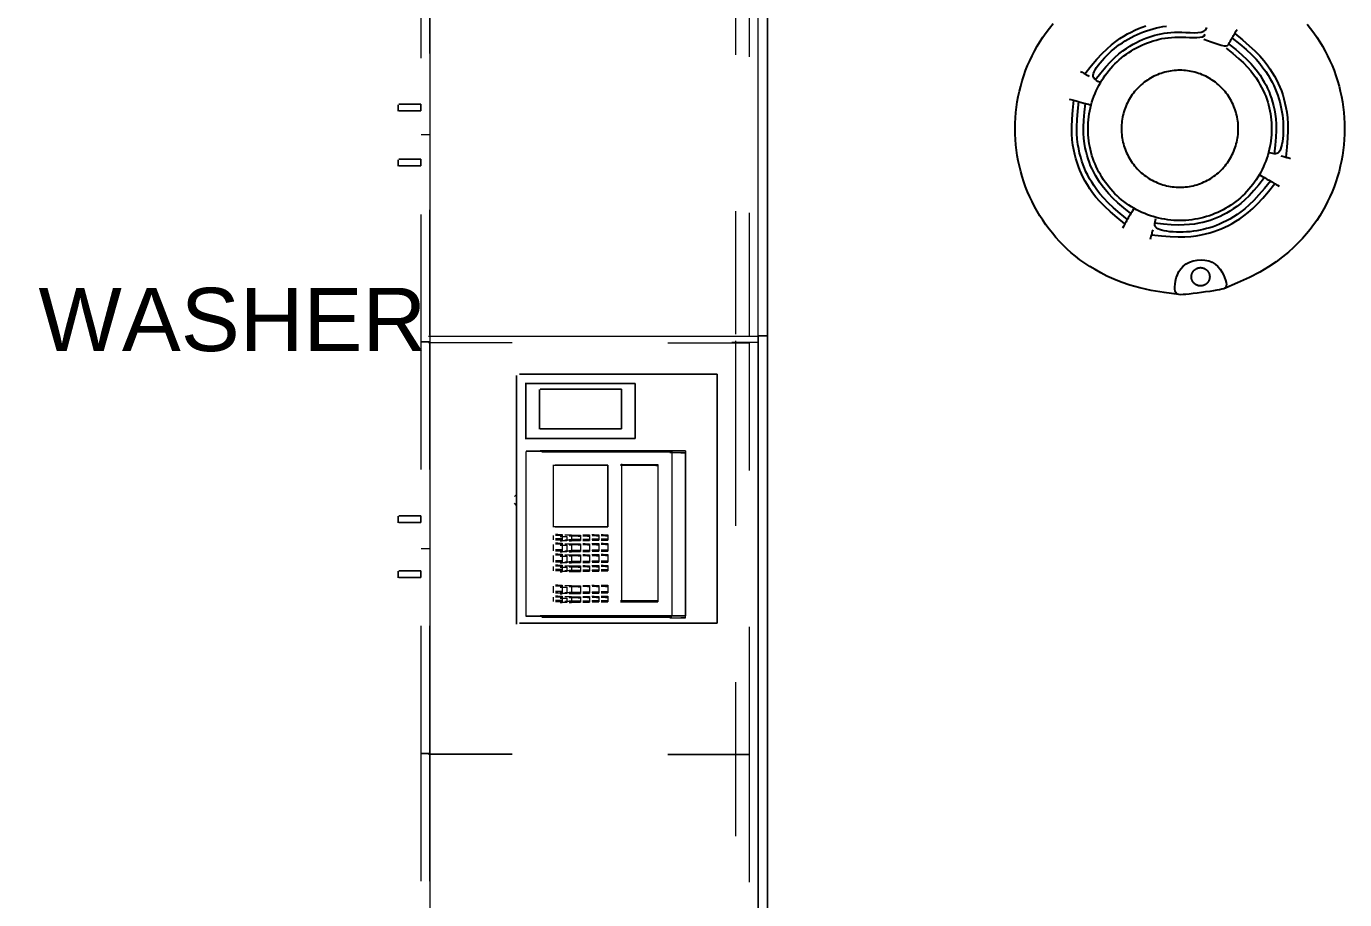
# Model space of a CAD drawing. Header units: inches. Extents: x 0.9 to 36.3, y 0.7 to 23.3.
# Drawn here: x 27.029 to 28.028, y 12.838 to 13.499 of the extents above; entities that cross this region are included whole.
import ezdxf

# ---------------------------------------------------------------- set-up
doc = ezdxf.new("R2010")
doc.units = ezdxf.units.IN
doc.layers.add('Blocks', color=7, linetype='Continuous', lineweight=5, true_color=0x9a9c7f)
doc.layers.add('PDF_Geometry', color=7, linetype='Continuous', lineweight=9, true_color=0x777777)
doc.layers.add('Smoke Detector', color=40, linetype='Continuous')
doc.styles.get("Standard").update_dxf_attribs({"font": 'arial.ttf'})

msp = doc.modelspace()

# ---------------------------------------------------------------- linework, layer by layer
at = {"layer": 'Blocks', "linetype": 'ByBlock'}
for points in [[(27.40046, 13.0461), (27.40046, 13.23442)], [(27.40252, 13.23537), (27.55246, 13.23537)], [(27.55246, 13.04703), (27.55246, 13.23537)], [(27.40046, 13.05442), (27.40046, 13.22609)], [(27.49028, 13.22847), (27.40696, 13.22847)], [(27.49028, 13.22847), (27.40696, 13.22847)], [(27.40737, 13.187), (27.40737, 13.22868)], [(27.40737, 13.187), (27.40737, 13.22868)], [(27.41773, 13.19385), (27.41773, 13.22384)], [(27.47991, 13.22409), (27.41821, 13.22409)], [(27.47991, 13.19408), (27.47991, 13.22409)], [(27.49028, 13.1868), (27.49028, 13.22847)], [(27.47991, 13.19408), (27.41821, 13.19408)], [(27.49028, 13.1868), (27.40696, 13.1868)], [(27.46955, 13.11978), (27.46955, 13.16646)], [(27.40046, 13.14355), (27.40046, 13.14188), (27.40046, 13.14022), (27.40046, 13.13856), (27.40046, 13.14022), (27.40046, 13.14188)], [(27.40252, 13.04703), (27.55246, 13.04703)]]:
    msp.add_lwpolyline(points, close=True, dxfattribs=at)
for points in [[(27.49028, 13.1868), (27.49028, 13.22847)], [(27.49028, 13.22847), (27.49028, 13.1868)], [(27.49028, 13.1868), (27.40696, 13.1868)], [(27.40696, 13.1868), (27.49028, 13.1868)], [(27.40737, 13.17701), (27.40737, 13.052)], [(27.40784, 13.17726), (27.51791, 13.17726), (27.51791, 13.05225), (27.40784, 13.05225)], [(27.51831, 13.17743), (27.52828, 13.17743), (27.41833, 13.17743), (27.52828, 13.17743), (27.52828, 13.05242), (27.41833, 13.05242), (27.52828, 13.05242), (27.51831, 13.05242)], [(27.51791, 13.17647), (27.41966, 13.17647)], [(27.5249, 13.17584), (27.52828, 13.17584), (27.51662, 13.17584)], [(27.52828, 13.17743), (27.52828, 13.05242)], [(27.52828, 13.05085), (27.52828, 13.17584)], [(27.42792, 13.16646), (27.46955, 13.16646), (27.42961, 13.16646)], [(27.4281, 13.16655), (27.4281, 13.11989)], [(27.46955, 13.16646), (27.46955, 13.16646)], [(27.4792, 13.16709), (27.50755, 13.16709), (27.50755, 13.06376), (27.4792, 13.06376)], [(27.50586, 13.16629), (27.50755, 13.16629), (27.4792, 13.16629)], [(27.47991, 13.16743), (27.47991, 13.06409)], [(27.50755, 13.16629), (27.50755, 13.06296)], [(27.39878, 13.14276), (27.40046, 13.14442), (27.40046, 13.14276), (27.40046, 13.13775), (27.40046, 13.13608)], [(27.40046, 13.14442), (27.40046, 13.14276), (27.40046, 13.13775), (27.40046, 13.13608), (27.39878, 13.13775)], [(27.40046, 13.14442), (27.40046, 13.14442)], [(27.40046, 13.13856), (27.40046, 13.13856)], [(27.42961, 13.11978), (27.46955, 13.11978), (27.42792, 13.11978)], [(27.4281, 13.11322), (27.4281, 13.10989)], [(27.43155, 13.11408), (27.42987, 13.11408)], [(27.42996, 13.11413), (27.43501, 13.11413), (27.43501, 13.1108), (27.42996, 13.1108)], [(27.43332, 13.11334), (27.43501, 13.11334), (27.42996, 13.11334)], [(27.43501, 13.11254), (27.43332, 13.11254)], [(27.43341, 13.1126), (27.43846, 13.1126), (27.43846, 13.10927), (27.43341, 13.10927)], [(27.43501, 13.11334), (27.43501, 13.10999)], [(27.44023, 13.11345), (27.44191, 13.11345), (27.43686, 13.11345)], [(27.44191, 13.11266), (27.44023, 13.11266)], [(27.44191, 13.11345), (27.44191, 13.11011)], [(27.44209, 13.11357), (27.44882, 13.11357), (27.44882, 13.11023), (27.44209, 13.11023)], [(27.44714, 13.11277), (27.44882, 13.11277), (27.44209, 13.11277)], [(27.44882, 13.11277), (27.44882, 13.10944)], [(27.45228, 13.11363), (27.45059, 13.11363)], [(27.45068, 13.11368), (27.45573, 13.11368), (27.45573, 13.11035), (27.45068, 13.11035)], [(27.45405, 13.11289), (27.45573, 13.11289), (27.45068, 13.11289)], [(27.45573, 13.11289), (27.45573, 13.10956)], [(27.45919, 13.11373), (27.4575, 13.11373)], [(27.45759, 13.1138), (27.46264, 13.1138), (27.46264, 13.11046), (27.45759, 13.11046)], [(27.46096, 13.11301), (27.46264, 13.11301), (27.45759, 13.11301)], [(27.46264, 13.11301), (27.46264, 13.10967)], [(27.4661, 13.11386), (27.46441, 13.11386)], [(27.46449, 13.11391), (27.46955, 13.11391), (27.46955, 13.11058), (27.46449, 13.11058)], [(27.46786, 13.11312), (27.46955, 13.11312), (27.46449, 13.11312)], [(27.46955, 13.11978), (27.46955, 13.11978)], [(27.46955, 13.11312), (27.46955, 13.10978)], [(27.4281, 13.10656), (27.4281, 13.10156)], [(27.42987, 13.11073), (27.43155, 13.11073)], [(27.43155, 13.1074), (27.42987, 13.1074)], [(27.42987, 13.1024), (27.43155, 13.1024)], [(27.42996, 13.10999), (27.43501, 13.10999), (27.43332, 13.10999)], [(27.42996, 13.10747), (27.43501, 13.10747), (27.43501, 13.10247), (27.42996, 13.10247)], [(27.43332, 13.10666), (27.43501, 13.10666), (27.42996, 13.10666)], [(27.42996, 13.10166), (27.43501, 13.10166), (27.43332, 13.10166)], [(27.43332, 13.1092), (27.43501, 13.1092)], [(27.43501, 13.10587), (27.43332, 13.10587)], [(27.43341, 13.10594), (27.43846, 13.10594), (27.43846, 13.10094), (27.43341, 13.10094)], [(27.43501, 13.10666), (27.43501, 13.10166)], [(27.43686, 13.11011), (27.44191, 13.11011), (27.44023, 13.11011)], [(27.44023, 13.10678), (27.44191, 13.10678), (27.43686, 13.10678)], [(27.43686, 13.10178), (27.44191, 13.10178), (27.44023, 13.10178)], [(27.44023, 13.10932), (27.44191, 13.10932)], [(27.44191, 13.10599), (27.44023, 13.10599)], [(27.44191, 13.10678), (27.44191, 13.10178)], [(27.44209, 13.10944), (27.44882, 13.10944), (27.44714, 13.10944)], [(27.44209, 13.1069), (27.44882, 13.1069), (27.44882, 13.1019), (27.44209, 13.1019)], [(27.44714, 13.10611), (27.44882, 13.10611), (27.44209, 13.10611)], [(27.44882, 13.10611), (27.44882, 13.1011)], [(27.45059, 13.1103), (27.45228, 13.1103)], [(27.45228, 13.10696), (27.45059, 13.10696)], [(27.45059, 13.10196), (27.45228, 13.10196)], [(27.45068, 13.10956), (27.45573, 13.10956), (27.45405, 13.10956)], [(27.45068, 13.10701), (27.45573, 13.10701), (27.45573, 13.10201), (27.45068, 13.10201)], [(27.45405, 13.10622), (27.45573, 13.10622), (27.45068, 13.10622)], [(27.45573, 13.10622), (27.45573, 13.10122)], [(27.4575, 13.11041), (27.45919, 13.11041)], [(27.45919, 13.10708), (27.4575, 13.10708)], [(27.4575, 13.10208), (27.45919, 13.10208)], [(27.45759, 13.10967), (27.46264, 13.10967), (27.46096, 13.10967)], [(27.45759, 13.10713), (27.46264, 13.10713), (27.46264, 13.10214), (27.45759, 13.10214)], [(27.46096, 13.10633), (27.46264, 13.10633), (27.45759, 13.10633)], [(27.45759, 13.10133), (27.46264, 13.10133), (27.46096, 13.10133)], [(27.46264, 13.10633), (27.46264, 13.10133)], [(27.46441, 13.11053), (27.4661, 13.11053)], [(27.4661, 13.10719), (27.46441, 13.10719)], [(27.46441, 13.10219), (27.4661, 13.10219)], [(27.46449, 13.10978), (27.46955, 13.10978), (27.46786, 13.10978)], [(27.46449, 13.10724), (27.46955, 13.10724), (27.46955, 13.10225), (27.46449, 13.10225)], [(27.46786, 13.10645), (27.46955, 13.10645), (27.46449, 13.10645)], [(27.46449, 13.10146), (27.46955, 13.10146), (27.46786, 13.10146)], [(27.46955, 13.10645), (27.46955, 13.10146)], [(27.4281, 13.09823), (27.4281, 13.09321)], [(27.43155, 13.09907), (27.42987, 13.09907)], [(27.42987, 13.09407), (27.43155, 13.09407)], [(27.42996, 13.09914), (27.43501, 13.09914), (27.43501, 13.09414), (27.42996, 13.09414)], [(27.43332, 13.09833), (27.43501, 13.09833), (27.42996, 13.09833)], [(27.42996, 13.09333), (27.43501, 13.09333), (27.43332, 13.09333)], [(27.43332, 13.10087), (27.43501, 13.10087)], [(27.43501, 13.09754), (27.43332, 13.09754)], [(27.43332, 13.09254), (27.43501, 13.09254)], [(27.43341, 13.09761), (27.43846, 13.09761), (27.43846, 13.09261), (27.43341, 13.09261)], [(27.43501, 13.09833), (27.43501, 13.09333)], [(27.44023, 13.09845), (27.44191, 13.09845), (27.43686, 13.09845)], [(27.43686, 13.09345), (27.44191, 13.09345), (27.44023, 13.09345)], [(27.44023, 13.10099), (27.44191, 13.10099)], [(27.44191, 13.09766), (27.44023, 13.09766)], [(27.44023, 13.09266), (27.44191, 13.09266)], [(27.44191, 13.09845), (27.44191, 13.09345)], [(27.44209, 13.1011), (27.44882, 13.1011), (27.44714, 13.1011)], [(27.44209, 13.09856), (27.44882, 13.09856), (27.44882, 13.09356), (27.44209, 13.09356)], [(27.44714, 13.09777), (27.44882, 13.09777), (27.44209, 13.09777)], [(27.44209, 13.09277), (27.44882, 13.09277), (27.44714, 13.09277)], [(27.44882, 13.09777), (27.44882, 13.09277)], [(27.45228, 13.09863), (27.45059, 13.09863)], [(27.45059, 13.09363), (27.45228, 13.09363)], [(27.45068, 13.10122), (27.45573, 13.10122), (27.45405, 13.10122)], [(27.45068, 13.09868), (27.45573, 13.09868), (27.45573, 13.09369), (27.45068, 13.09369)], [(27.45405, 13.09788), (27.45573, 13.09788), (27.45068, 13.09788)], [(27.45068, 13.09288), (27.45573, 13.09288), (27.45405, 13.09288)], [(27.45573, 13.09788), (27.45573, 13.09288)], [(27.45919, 13.09874), (27.4575, 13.09874)], [(27.4575, 13.09374), (27.45919, 13.09374)], [(27.45759, 13.0988), (27.46264, 13.0988), (27.46264, 13.0938), (27.45759, 13.0938)], [(27.46096, 13.098), (27.46264, 13.098), (27.45759, 13.098)], [(27.45759, 13.09301), (27.46264, 13.09301), (27.46096, 13.09301)], [(27.46264, 13.098), (27.46264, 13.09301)], [(27.4661, 13.09885), (27.46441, 13.09885)], [(27.46441, 13.09386), (27.4661, 13.09386)], [(27.46449, 13.09891), (27.46955, 13.09891), (27.46955, 13.09391), (27.46449, 13.09391)], [(27.46786, 13.09812), (27.46955, 13.09812), (27.46449, 13.09812)], [(27.46449, 13.09312), (27.46955, 13.09312), (27.46786, 13.09312)], [(27.46955, 13.09812), (27.46955, 13.09312)], [(27.4281, 13.08988), (27.4281, 13.08655)], [(27.43155, 13.09074), (27.42987, 13.09074)], [(27.42987, 13.08741), (27.43155, 13.08741)], [(27.42996, 13.09081), (27.43501, 13.09081), (27.43501, 13.08746), (27.42996, 13.08746)], [(27.43332, 13.09), (27.43501, 13.09), (27.42996, 13.09)], [(27.42996, 13.08667), (27.43501, 13.08667), (27.43332, 13.08667)], [(27.43501, 13.08921), (27.43332, 13.08921)], [(27.43332, 13.08588), (27.43501, 13.08588)], [(27.43341, 13.08927), (27.43846, 13.08927), (27.43846, 13.08592), (27.43341, 13.08592)], [(27.43501, 13.09), (27.43501, 13.08667)], [(27.44023, 13.09011), (27.44191, 13.09011), (27.43686, 13.09011)], [(27.43686, 13.08678), (27.44191, 13.08678), (27.44023, 13.08678)], [(27.44191, 13.08932), (27.44023, 13.08932)], [(27.44023, 13.08599), (27.44191, 13.08599)], [(27.44191, 13.09011), (27.44191, 13.08678)], [(27.44209, 13.09023), (27.44882, 13.09023), (27.44882, 13.08691), (27.44209, 13.08691)], [(27.44714, 13.08943), (27.44882, 13.08943), (27.44209, 13.08943)], [(27.44209, 13.0861), (27.44882, 13.0861), (27.44714, 13.0861)], [(27.44882, 13.08943), (27.44882, 13.0861)], [(27.45228, 13.09029), (27.45059, 13.09029)], [(27.45059, 13.08696), (27.45228, 13.08696)], [(27.45068, 13.09035), (27.45573, 13.09035), (27.45573, 13.08702), (27.45068, 13.08702)], [(27.45405, 13.08956), (27.45573, 13.08956), (27.45068, 13.08956)], [(27.45068, 13.08623), (27.45573, 13.08623), (27.45405, 13.08623)], [(27.45573, 13.08956), (27.45573, 13.08623)], [(27.45919, 13.0904), (27.4575, 13.0904)], [(27.4575, 13.08707), (27.45919, 13.08707)], [(27.45759, 13.09046), (27.46264, 13.09046), (27.46264, 13.08713), (27.45759, 13.08713)], [(27.46096, 13.08967), (27.46264, 13.08967), (27.45759, 13.08967)], [(27.45759, 13.08634), (27.46264, 13.08634), (27.46096, 13.08634)], [(27.46264, 13.08967), (27.46264, 13.08634)], [(27.4661, 13.09053), (27.46441, 13.09053)], [(27.46441, 13.08719), (27.4661, 13.08719)], [(27.46449, 13.09057), (27.46955, 13.09057), (27.46955, 13.08725), (27.46449, 13.08725)], [(27.46786, 13.08978), (27.46955, 13.08978), (27.46449, 13.08978)], [(27.46449, 13.08646), (27.46955, 13.08646), (27.46786, 13.08646)], [(27.46955, 13.08978), (27.46955, 13.08646)], [(27.4281, 13.07489), (27.4281, 13.06989)], [(27.43155, 13.07575), (27.42987, 13.07575)], [(27.42996, 13.07579), (27.43501, 13.07579), (27.43501, 13.07079), (27.42996, 13.07079)], [(27.43332, 13.075), (27.43501, 13.075), (27.42996, 13.075)], [(27.43501, 13.07421), (27.43332, 13.07421)], [(27.43341, 13.07426), (27.43846, 13.07426), (27.43846, 13.06926), (27.43341, 13.06926)], [(27.43501, 13.075), (27.43501, 13.07)], [(27.44023, 13.07511), (27.44191, 13.07511), (27.43686, 13.07511)], [(27.44191, 13.07432), (27.44023, 13.07432)], [(27.44191, 13.07511), (27.44191, 13.07011)], [(27.44209, 13.07524), (27.44882, 13.07524), (27.44882, 13.07024), (27.44209, 13.07024)], [(27.44714, 13.07445), (27.44882, 13.07445), (27.44209, 13.07445)], [(27.44882, 13.07445), (27.44882, 13.06945)], [(27.45228, 13.07528), (27.45059, 13.07528)], [(27.45068, 13.07535), (27.45573, 13.07535), (27.45573, 13.07034), (27.45068, 13.07034)], [(27.45405, 13.07455), (27.45573, 13.07455), (27.45068, 13.07455)], [(27.45573, 13.07455), (27.45573, 13.06955)], [(27.45919, 13.07541), (27.4575, 13.07541)], [(27.45759, 13.07547), (27.46264, 13.07547), (27.46264, 13.07046), (27.45759, 13.07046)], [(27.46096, 13.07468), (27.46264, 13.07468), (27.45759, 13.07468)], [(27.46264, 13.07468), (27.46264, 13.06967)], [(27.4661, 13.07553), (27.46441, 13.07553)], [(27.46449, 13.07557), (27.46955, 13.07557), (27.46955, 13.07058), (27.46449, 13.07058)], [(27.46786, 13.07478), (27.46955, 13.07478), (27.46449, 13.07478)], [(27.46955, 13.07478), (27.46955, 13.06979)], [(27.4281, 13.06656), (27.4281, 13.06323)], [(27.42987, 13.07075), (27.43155, 13.07075)], [(27.43155, 13.0674), (27.42987, 13.0674)], [(27.42987, 13.06407), (27.43155, 13.06407)], [(27.42996, 13.07), (27.43501, 13.07), (27.43332, 13.07)], [(27.42996, 13.06746), (27.43501, 13.06746), (27.43501, 13.06413), (27.42996, 13.06413)], [(27.43332, 13.06667), (27.43501, 13.06667), (27.42996, 13.06667)], [(27.42996, 13.06334), (27.43501, 13.06334), (27.43332, 13.06334)], [(27.43332, 13.06921), (27.43501, 13.06921)], [(27.43501, 13.06588), (27.43332, 13.06588)], [(27.43332, 13.06255), (27.43501, 13.06255)], [(27.43341, 13.06593), (27.43846, 13.06593), (27.43846, 13.06259), (27.43341, 13.06259)], [(27.43501, 13.06667), (27.43501, 13.06334)], [(27.43686, 13.07011), (27.44191, 13.07011), (27.44023, 13.07011)], [(27.44023, 13.06678), (27.44191, 13.06678), (27.43686, 13.06678)], [(27.43686, 13.06345), (27.44191, 13.06345), (27.44023, 13.06345)], [(27.44023, 13.06932), (27.44191, 13.06932)], [(27.44191, 13.06599), (27.44023, 13.06599)], [(27.44023, 13.06265), (27.44191, 13.06265)], [(27.44191, 13.06678), (27.44191, 13.06345)], [(27.44209, 13.06945), (27.44882, 13.06945), (27.44714, 13.06945)], [(27.44209, 13.0669), (27.44882, 13.0669), (27.44882, 13.06357), (27.44209, 13.06357)], [(27.44714, 13.06611), (27.44882, 13.06611), (27.44209, 13.06611)], [(27.44209, 13.06278), (27.44882, 13.06278), (27.44714, 13.06278)], [(27.44882, 13.06611), (27.44882, 13.06278)], [(27.45059, 13.0703), (27.45228, 13.0703)], [(27.45228, 13.06696), (27.45059, 13.06696)], [(27.45059, 13.06363), (27.45228, 13.06363)], [(27.45068, 13.06955), (27.45573, 13.06955), (27.45405, 13.06955)], [(27.45068, 13.06701), (27.45573, 13.06701), (27.45573, 13.06369), (27.45068, 13.06369)], [(27.45405, 13.06622), (27.45573, 13.06622), (27.45068, 13.06622)], [(27.45068, 13.06288), (27.45573, 13.06288), (27.45405, 13.06288)], [(27.45573, 13.06622), (27.45573, 13.06288)], [(27.4575, 13.0704), (27.45919, 13.0704)], [(27.45919, 13.06707), (27.4575, 13.06707)], [(27.4575, 13.06373), (27.45919, 13.06373)], [(27.45759, 13.06967), (27.46264, 13.06967), (27.46096, 13.06967)], [(27.45759, 13.06713), (27.46264, 13.06713), (27.46264, 13.06379), (27.45759, 13.06379)], [(27.46096, 13.06634), (27.46264, 13.06634), (27.45759, 13.06634)], [(27.45759, 13.063), (27.46264, 13.063), (27.46096, 13.063)], [(27.46264, 13.06634), (27.46264, 13.063)], [(27.46441, 13.07052), (27.4661, 13.07052)], [(27.4661, 13.06719), (27.46441, 13.06719)], [(27.46441, 13.06385), (27.4661, 13.06385)], [(27.46449, 13.06979), (27.46955, 13.06979), (27.46786, 13.06979)], [(27.46449, 13.06725), (27.46955, 13.06725), (27.46955, 13.06391), (27.46449, 13.06391)], [(27.46786, 13.06646), (27.46955, 13.06646), (27.46449, 13.06646)], [(27.46449, 13.06312), (27.46955, 13.06312), (27.46786, 13.06312)], [(27.46955, 13.06646), (27.46955, 13.06312)], [(27.4792, 13.06296), (27.50755, 13.06296), (27.50586, 13.06296)], [(27.40781, 13.05217), (27.41773, 13.05217)], [(27.41782, 13.05223), (27.42119, 13.05223)], [(27.41966, 13.05146), (27.51791, 13.05146)], [(27.51662, 13.05085), (27.52828, 13.05085), (27.5249, 13.05085)]]:
    msp.add_lwpolyline(points, dxfattribs=at)
at = {"layer": 'PDF_Geometry', "linetype": 'ByBlock'}
for points in [[(27.32792, 13.57312), (27.32792, 13.47479)], [(27.33483, 13.47825), (27.33483, 13.57325), (27.32812, 13.57325)], [(27.33483, 13.57325), (27.33483, 13.26492), (27.33483, 13.35992)], [(27.56627, 13.5723), (27.56627, 13.47729)], [(27.58355, 11.92271), (27.58355, 13.2643), (27.58355, 13.57095)], [(27.58385, 13.57107), (27.59045, 13.57107), (27.59045, 13.26442), (27.59045, 11.92282), (27.58385, 11.92282), (27.59045, 11.92282), (27.59045, 13.25941), (27.59045, 13.56941)], [(27.57664, 13.56916), (27.57664, 13.47584)], [(27.33483, 13.41659), (27.32812, 13.41659)], [(27.32792, 13.35646), (27.32792, 13.25979), (27.32792, 13.16314)], [(27.56627, 13.35895), (27.56627, 13.26562)], [(27.57664, 13.35751), (27.57664, 13.26418)], [(27.3336, 13.2643), (27.58355, 13.2643), (27.58355, 11.92271), (27.58355, 12.05936)], [(27.33483, 13.26492), (27.33483, 11.86659)], [(27.33364, 13.25936), (27.39701, 13.25936)], [(27.33483, 13.16325), (27.33483, 13.25992)], [(27.51505, 13.25919), (27.57664, 13.25919), (27.57664, 13.16252)], [(27.58355, 13.12264), (27.58355, 13.25931), (27.56358, 13.25931)], [(27.56627, 13.26061), (27.56627, 13.1206)], [(27.41773, 13.17718), (27.40781, 13.17718)], [(27.42119, 13.17724), (27.41782, 13.17724)], [(27.33483, 13.10324), (27.32812, 13.10324)], [(27.32792, 13.04481), (27.32792, 12.94814), (27.32792, 12.85147)], [(27.33483, 12.85158), (27.33483, 12.94826), (27.32812, 12.94826), (27.33483, 12.94826), (27.33483, 13.04492)], [(27.57664, 13.04419), (27.57664, 12.94754), (27.51505, 12.94754), (27.57664, 12.94754), (27.57664, 12.85088)], [(27.56627, 13.00227), (27.56627, 12.88559)], [(27.58355, 12.88598), (27.58355, 13.00432)]]:
    msp.add_lwpolyline(points, dxfattribs=at)
for points in [[(27.31065, 13.43449), (27.31065, 13.4395)], [(27.32792, 13.43479), (27.31786, 13.43479), (27.32792, 13.43479), (27.32792, 13.4398), (27.31786, 13.4398), (27.32792, 13.4398), (27.31132, 13.4398), (27.32792, 13.4398)], [(27.32792, 13.43479), (27.31132, 13.43479)], [(27.32792, 13.4398), (27.32792, 13.43479)], [(27.31065, 13.39284), (27.31065, 13.39783)], [(27.32792, 13.39812), (27.32792, 13.39313), (27.31132, 13.39313), (27.32792, 13.39313), (27.31786, 13.39313), (27.32792, 13.39313), (27.32792, 13.39812), (27.31786, 13.39812)], [(27.31132, 13.39812), (27.32792, 13.39812)], [(27.32792, 13.39313), (27.32792, 13.39812)], [(27.59045, 13.26442), (27.58385, 13.26442)], [(27.32812, 13.25992), (27.33483, 13.25992)], [(27.31065, 13.12285), (27.31065, 13.12784)], [(27.32792, 13.12313), (27.31786, 13.12313), (27.32792, 13.12313), (27.32792, 13.12813), (27.31786, 13.12813), (27.32792, 13.12813), (27.31132, 13.12813), (27.32792, 13.12813)], [(27.32792, 13.12313), (27.31132, 13.12313)], [(27.32792, 13.12813), (27.32792, 13.12313)], [(27.31065, 13.08118), (27.31065, 13.08617)], [(27.32792, 13.08647), (27.32792, 13.08147), (27.31132, 13.08147), (27.32792, 13.08147), (27.31786, 13.08147), (27.32792, 13.08147), (27.32792, 13.08647), (27.31786, 13.08647)], [(27.31132, 13.08647), (27.32792, 13.08647)], [(27.32792, 13.08147), (27.32792, 13.08647)], [(27.33364, 12.94771), (27.39701, 12.94771)]]:
    msp.add_lwpolyline(points, close=True, dxfattribs=at)
at = {"layer": 'Smoke Detector', "linetype": 'ByBlock'}
for points in [[(27.90213, 13.2957), (27.8909, 13.29718), (27.88108, 13.29888), (27.87252, 13.30078), (27.86505, 13.30284), (27.85852, 13.30503), (27.85277, 13.30733), (27.84764, 13.30971), (27.84297, 13.31213), (27.83863, 13.31458), (27.83457, 13.31705), (27.83076, 13.31957), (27.82718, 13.32212), (27.82379, 13.32474), (27.82058, 13.32742), (27.81752, 13.33018), (27.81458, 13.33302), (27.81174, 13.33596), (27.809, 13.33898), (27.80636, 13.3421), (27.80382, 13.3453), (27.80138, 13.34858), (27.79906, 13.35194), (27.79685, 13.35537), (27.79475, 13.35887), (27.79276, 13.36244), (27.7909, 13.36608), (27.78915, 13.36977), (27.78753, 13.37352), (27.78602, 13.37731), (27.78465, 13.38116), (27.7834, 13.38505), (27.78228, 13.38898), (27.78128, 13.39294), (27.78042, 13.39693), (27.77969, 13.40095), (27.77909, 13.40499), (27.77862, 13.40905), (27.77829, 13.41312), (27.77809, 13.4172), (27.77802, 13.42128), (27.77809, 13.42537), (27.77829, 13.42945), (27.77862, 13.43352), (27.77909, 13.43758), (27.77969, 13.44162), (27.78042, 13.44564), (27.78128, 13.44963), (27.78228, 13.45359), (27.7834, 13.45752), (27.78465, 13.46141), (27.78602, 13.46525), (27.78753, 13.46905), (27.78915, 13.4728), (27.7909, 13.47649), (27.79276, 13.48012), (27.79475, 13.48369), (27.79685, 13.4872), (27.79909, 13.49066), (27.8015, 13.49408), (27.80409, 13.49748), (27.80689, 13.50088)], [(27.83087, 13.46284), (27.83561, 13.46881), (27.83997, 13.47389), (27.84398, 13.47819), (27.84769, 13.48179), (27.85113, 13.4848), (27.85436, 13.48733), (27.85741, 13.48948), (27.86033, 13.49134), (27.86315, 13.49301), (27.86593, 13.49451), (27.86868, 13.49587), (27.87145, 13.49709), (27.87426, 13.49818), (27.87717, 13.49917)], [(27.93801, 13.4822), (27.94307, 13.47818), (27.94737, 13.4745), (27.951, 13.4711), (27.95405, 13.46797), (27.9566, 13.46505), (27.95874, 13.46232), (27.96056, 13.45974), (27.96214, 13.45727), (27.96355, 13.45488), (27.96482, 13.45255), (27.96596, 13.45028), (27.96697, 13.44805), (27.96788, 13.44584), (27.96868, 13.44365), (27.96939, 13.44147), (27.97001, 13.43928), (27.97057, 13.43707), (27.97105, 13.43485), (27.97145, 13.43261), (27.97179, 13.43036), (27.97205, 13.4281), (27.97223, 13.42583), (27.97235, 13.42356), (27.97238, 13.42128), (27.97235, 13.41901), (27.97223, 13.41674), (27.97205, 13.41447), (27.97179, 13.41221), (27.97145, 13.40996), (27.97105, 13.40772), (27.97057, 13.40549), (27.97001, 13.40329), (27.96939, 13.4011), (27.96869, 13.39893), (27.96793, 13.39679), (27.96709, 13.39467), (27.96618, 13.39258), (27.96521, 13.39053), (27.96417, 13.3885), (27.96307, 13.38651), (27.9619, 13.38456), (27.96066, 13.38265), (27.95937, 13.38078), (27.95801, 13.37895), (27.9566, 13.37717), (27.95513, 13.37543), (27.9536, 13.37375), (27.95202, 13.37211), (27.95038, 13.37053), (27.94869, 13.369), (27.94696, 13.36753), (27.94518, 13.36612), (27.94335, 13.36476), (27.94148, 13.36347), (27.93957, 13.36223), (27.93761, 13.36106), (27.93563, 13.35996), (27.9336, 13.35892), (27.93154, 13.35794), (27.92946, 13.35704), (27.92734, 13.3562), (27.9252, 13.35544), (27.92303, 13.35474), (27.92084, 13.35411), (27.91864, 13.35356), (27.91641, 13.35308), (27.91417, 13.35268), (27.91192, 13.35234), (27.90966, 13.35208), (27.90739, 13.35189), (27.90512, 13.35178), (27.90285, 13.35175), (27.90057, 13.35178), (27.8983, 13.35189), (27.89603, 13.35208), (27.89377, 13.35234), (27.89152, 13.35268), (27.88928, 13.35308), (27.88705, 13.35356), (27.88485, 13.35411), (27.88266, 13.35474), (27.88049, 13.35544), (27.87835, 13.3562), (27.87623, 13.35704), (27.87415, 13.35794), (27.87209, 13.35892), (27.87007, 13.35996), (27.86808, 13.36106), (27.86612, 13.36223), (27.86421, 13.36347), (27.86234, 13.36476), (27.86051, 13.36612), (27.85873, 13.36753), (27.857, 13.369), (27.85531, 13.37053), (27.85367, 13.37211), (27.85209, 13.37375), (27.85056, 13.37543), (27.84909, 13.37717), (27.84768, 13.37895), (27.84632, 13.38078), (27.84503, 13.38265), (27.84379, 13.38456), (27.84262, 13.38651), (27.84152, 13.3885), (27.84048, 13.39053), (27.83951, 13.39258), (27.8386, 13.39467), (27.83777, 13.39679), (27.837, 13.39893), (27.8363, 13.4011), (27.83568, 13.40329), (27.83512, 13.40549), (27.83464, 13.40772), (27.83424, 13.40996), (27.8339, 13.41221), (27.83364, 13.41447), (27.83346, 13.41674), (27.83334, 13.41901), (27.83331, 13.42128), (27.83334, 13.42356), (27.83346, 13.42583), (27.83364, 13.4281), (27.8339, 13.43036), (27.83424, 13.43261), (27.83464, 13.43485), (27.83512, 13.43707), (27.83568, 13.43928), (27.8363, 13.44147), (27.837, 13.44364), (27.83777, 13.44578), (27.8386, 13.44789), (27.83951, 13.44998), (27.84048, 13.45204), (27.84152, 13.45406), (27.84262, 13.45605), (27.84379, 13.458), (27.84503, 13.45992), (27.84632, 13.46179), (27.84768, 13.46361), (27.84909, 13.4654), (27.85056, 13.46713), (27.85209, 13.46882), (27.85367, 13.47045), (27.85531, 13.47204), (27.857, 13.47356), (27.85873, 13.47504), (27.86051, 13.47645), (27.86234, 13.47781), (27.86421, 13.4791), (27.86612, 13.48033), (27.86808, 13.4815), (27.87007, 13.48261), (27.87209, 13.48365), (27.87415, 13.48462), (27.87623, 13.48553), (27.87835, 13.48636), (27.88049, 13.48713), (27.88266, 13.48783), (27.88485, 13.48845), (27.88706, 13.489), (27.8893, 13.48948), (27.8916, 13.48988), (27.89396, 13.4902), (27.8964, 13.49044), (27.89894, 13.49059), (27.90159, 13.49065), (27.90436, 13.49062), (27.90726, 13.49051), (27.91018, 13.49038), (27.91303, 13.49028), (27.91567, 13.4903), (27.91801, 13.49049), (27.91992, 13.49094), (27.92129, 13.49169), (27.92202, 13.49283)], [(27.84193, 13.45645), (27.84077, 13.45713), (27.83973, 13.45779), (27.83883, 13.45845), (27.83811, 13.45915), (27.83758, 13.45993), (27.83727, 13.46081), (27.83722, 13.46182), (27.83744, 13.46299), (27.83795, 13.46435), (27.83874, 13.46588), (27.83977, 13.46753), (27.841, 13.46929), (27.84242, 13.47111), (27.84399, 13.47297), (27.84568, 13.47484), (27.84745, 13.47668), (27.8493, 13.47846), (27.85119, 13.48018), (27.85315, 13.48184), (27.85516, 13.48343), (27.85722, 13.48496), (27.85932, 13.48642), (27.86148, 13.48781), (27.86368, 13.48912), (27.86592, 13.49037), (27.8682, 13.49154), (27.87052, 13.49264), (27.87287, 13.49366), (27.87525, 13.4946), (27.87767, 13.49546), (27.88011, 13.49625), (27.88257, 13.49695), (27.88506, 13.49757), (27.88756, 13.49811), (27.89008, 13.49857), (27.89262, 13.49895)], [(27.8387, 13.45832), (27.84293, 13.46364), (27.84681, 13.46817), (27.85038, 13.472), (27.85368, 13.47521), (27.85675, 13.47789), (27.85963, 13.48015), (27.86235, 13.48206), (27.86495, 13.48372), (27.86747, 13.48521), (27.86992, 13.48655), (27.87231, 13.48775), (27.87466, 13.48882), (27.87698, 13.48977), (27.87929, 13.49061), (27.88159, 13.49136), (27.88389, 13.49202), (27.88622, 13.4926), (27.88858, 13.4931), (27.891, 13.49352), (27.89349, 13.49386), (27.89606, 13.49411), (27.89873, 13.49427), (27.90152, 13.49433), (27.90444, 13.4943), (27.90749, 13.49419), (27.91058, 13.49406), (27.91358, 13.49401), (27.91639, 13.49411), (27.91889, 13.49446), (27.92096, 13.49514), (27.92248, 13.49623), (27.92335, 13.49782)], [(27.92105, 13.48922), (27.92669, 13.48698), (27.93102, 13.48544), (27.93421, 13.48451), (27.93647, 13.48408), (27.93798, 13.48405), (27.93892, 13.48433), (27.93948, 13.4848), (27.93984, 13.48537), (27.94018, 13.48595), (27.94051, 13.48652), (27.94084, 13.4871), (27.94117, 13.48767), (27.94151, 13.48825), (27.94184, 13.48882), (27.94218, 13.48941), (27.94252, 13.49), (27.94286, 13.4906), (27.94323, 13.49123), (27.94361, 13.49189), (27.94403, 13.49262), (27.9445, 13.49343), (27.94502, 13.49432), (27.9456, 13.49533), (27.94625, 13.49646)], [(27.99933, 13.50047), (28.00187, 13.49727), (28.00431, 13.49399), (28.00663, 13.49063), (28.00885, 13.4872), (28.01095, 13.48369), (28.01293, 13.48012), (28.0148, 13.47649), (28.01654, 13.4728), (28.01817, 13.46905), (28.01967, 13.46525), (28.02104, 13.46141), (28.02229, 13.45752), (28.02342, 13.45359), (28.02441, 13.44963), (28.02527, 13.44564), (28.026, 13.44162), (28.0266, 13.43758), (28.02707, 13.43352), (28.0274, 13.42945), (28.0276, 13.42537), (28.02767, 13.42128), (28.0276, 13.4172), (28.0274, 13.41312), (28.02707, 13.40905), (28.0266, 13.40499), (28.026, 13.40095), (28.02527, 13.39693), (28.02441, 13.39294), (28.02342, 13.38898), (28.02229, 13.38505), (28.02104, 13.38116), (28.01967, 13.37731), (28.01817, 13.37352), (28.01654, 13.36977), (28.0148, 13.36608), (28.01293, 13.36244), (28.01095, 13.35887), (28.00884, 13.35537), (28.0066, 13.35191), (28.00419, 13.34849), (28.0016, 13.34509), (27.9988, 13.34169), (27.99577, 13.33828), (27.99249, 13.33484), (27.98893, 13.33135), (27.98505, 13.3278), (27.98071, 13.32418), (27.97575, 13.32047), (27.97001, 13.31666), (27.96332, 13.31273), (27.95554, 13.30869), (27.9465, 13.3045), (27.93604, 13.30016)], [(27.9444, 13.49326), (27.95038, 13.48851), (27.95546, 13.48416), (27.95975, 13.48015), (27.96335, 13.47644), (27.96636, 13.473), (27.96889, 13.46977), (27.97104, 13.46672), (27.9729, 13.4638), (27.97457, 13.46097), (27.97608, 13.4582), (27.97743, 13.45545), (27.97865, 13.45268), (27.97974, 13.44986), (27.98073, 13.44696), (27.98163, 13.44394), (27.98245, 13.44076), (27.98319, 13.43738), (27.98383, 13.4337), (27.98433, 13.42963), (27.98463, 13.42506), (27.98471, 13.41989), (27.98451, 13.41403), (27.98399, 13.40735), (27.98312, 13.39977)], [(27.93988, 13.48543), (27.94521, 13.4812), (27.94974, 13.47732), (27.95356, 13.47375), (27.95677, 13.47045), (27.95946, 13.46737), (27.96171, 13.4645), (27.96362, 13.46178), (27.96528, 13.45918), (27.96677, 13.45666), (27.96811, 13.45419), (27.96932, 13.45173), (27.9704, 13.44927), (27.97138, 13.44676), (27.97226, 13.44417), (27.97306, 13.44147), (27.97379, 13.43864), (27.97446, 13.43563), (27.97503, 13.43235), (27.97547, 13.42872), (27.97574, 13.42465), (27.9758, 13.42005), (27.97563, 13.41481), (27.97517, 13.40887), (27.97439, 13.40211)], [(27.94246, 13.4899), (27.94816, 13.48538), (27.953, 13.48123), (27.9571, 13.47741), (27.96053, 13.47387), (27.9634, 13.47059), (27.96581, 13.46751), (27.96786, 13.4646), (27.96964, 13.46182), (27.97123, 13.45913), (27.97266, 13.45651), (27.97394, 13.45395), (27.97509, 13.45143), (27.9761, 13.44895), (27.97701, 13.44648), (27.97781, 13.44403), (27.97851, 13.44156), (27.97914, 13.43907), (27.97968, 13.43657), (27.98013, 13.43404), (27.98051, 13.43151), (27.9808, 13.42896), (27.98101, 13.42641), (27.98114, 13.42385), (27.98118, 13.42128), (27.98114, 13.41873), (27.98101, 13.41621), (27.98081, 13.41379), (27.98052, 13.4115), (27.98015, 13.40938), (27.97971, 13.40749), (27.97918, 13.40585), (27.97858, 13.40453), (27.97791, 13.40354), (27.97716, 13.40286), (27.97632, 13.40246), (27.9754, 13.40228), (27.97439, 13.4023), (27.97329, 13.40246), (27.97209, 13.40274), (27.97079, 13.40308)], [(27.82766, 13.46469), (27.82873, 13.46407), (27.82957, 13.46359), (27.83026, 13.46319), (27.83089, 13.46283), (27.83152, 13.46246), (27.83223, 13.46205), (27.83311, 13.46154), (27.83422, 13.4609)], [(27.81899, 13.44375), (27.82026, 13.44341), (27.82139, 13.44311), (27.8224, 13.44284), (27.82333, 13.44259), (27.82419, 13.44236), (27.82501, 13.44214), (27.82581, 13.44192), (27.82662, 13.44171), (27.82745, 13.44148), (27.82833, 13.44125), (27.82925, 13.441), (27.83023, 13.44074), (27.83127, 13.44046), (27.8324, 13.44016), (27.8336, 13.43984), (27.83491, 13.43949)], [(27.86129, 13.34931), (27.85532, 13.35405), (27.85023, 13.35841), (27.84594, 13.36242), (27.84234, 13.36612), (27.83933, 13.36957), (27.8368, 13.3728), (27.83465, 13.37585), (27.83279, 13.37877), (27.83112, 13.38159), (27.82961, 13.38437), (27.82826, 13.38712), (27.82704, 13.38988), (27.82595, 13.3927), (27.82496, 13.39561), (27.82406, 13.39863), (27.82324, 13.40181), (27.8225, 13.40519), (27.82186, 13.40887), (27.82136, 13.41294), (27.82106, 13.4175), (27.82098, 13.42267), (27.82118, 13.42854), (27.8217, 13.43521), (27.82257, 13.44279)], [(27.86323, 13.35266), (27.85753, 13.35719), (27.85269, 13.36134), (27.8486, 13.36516), (27.84516, 13.36869), (27.84229, 13.37198), (27.83988, 13.37506), (27.83783, 13.37796), (27.83605, 13.38075), (27.83446, 13.38344), (27.83303, 13.38609), (27.83174, 13.38871), (27.83058, 13.39135), (27.82953, 13.39403), (27.82859, 13.3968), (27.82773, 13.39969), (27.82695, 13.40272), (27.82624, 13.40594), (27.82563, 13.40945), (27.82516, 13.41333), (27.82487, 13.41768), (27.8248, 13.42261), (27.82499, 13.4282), (27.82548, 13.43457), (27.82631, 13.44179)], [(27.86581, 13.35713), (27.86048, 13.36136), (27.85596, 13.36524), (27.85213, 13.36882), (27.84892, 13.37212), (27.84623, 13.37519), (27.84398, 13.37807), (27.84207, 13.38079), (27.84041, 13.38339), (27.83892, 13.38591), (27.83758, 13.38838), (27.83637, 13.39083), (27.83529, 13.3933), (27.83431, 13.39581), (27.83343, 13.3984), (27.83263, 13.40109), (27.8319, 13.40393), (27.83123, 13.40694), (27.83066, 13.41022), (27.83022, 13.41384), (27.82995, 13.41792), (27.82989, 13.42252), (27.83006, 13.42775), (27.83052, 13.4337), (27.8313, 13.44045)], [(27.97938, 13.40078), (27.98062, 13.40044), (27.9816, 13.40018), (27.9824, 13.39997), (27.9831, 13.39978), (27.9838, 13.39959), (27.98457, 13.39938), (27.98551, 13.39913), (27.9867, 13.39881)], [(27.96699, 13.38425), (27.96277, 13.37892), (27.95888, 13.37439), (27.95531, 13.37057), (27.95201, 13.36736), (27.94894, 13.36467), (27.94606, 13.36242), (27.94334, 13.36051), (27.94074, 13.35884), (27.93822, 13.35736), (27.93575, 13.35602), (27.9333, 13.35481), (27.93083, 13.35372), (27.92832, 13.35275), (27.92573, 13.35187), (27.92304, 13.35107), (27.9202, 13.35034), (27.91719, 13.34967), (27.91391, 13.3491), (27.91028, 13.34866), (27.90621, 13.34839), (27.90161, 13.34832), (27.89638, 13.3485), (27.89043, 13.34896), (27.88367, 13.34973)], [(27.97147, 13.38167), (27.96694, 13.37597), (27.96279, 13.37112), (27.95897, 13.36703), (27.95543, 13.3636), (27.95215, 13.36073), (27.94907, 13.35831), (27.94616, 13.35627), (27.94338, 13.35449), (27.94069, 13.3529), (27.93807, 13.35147), (27.93551, 13.35019), (27.93299, 13.34904), (27.93051, 13.34802), (27.92805, 13.34712), (27.92559, 13.34632), (27.92312, 13.34562), (27.92063, 13.34499), (27.91813, 13.34445), (27.91561, 13.34399), (27.91307, 13.34362), (27.91052, 13.34332), (27.90797, 13.34312), (27.90541, 13.34299), (27.90285, 13.34295), (27.90029, 13.34299), (27.89778, 13.34311), (27.89535, 13.34332), (27.89306, 13.34361), (27.89094, 13.34398), (27.88905, 13.34442), (27.88741, 13.34494), (27.88609, 13.34554), (27.8851, 13.34622), (27.88443, 13.34697), (27.88402, 13.34781), (27.88385, 13.34873), (27.88386, 13.34974), (27.88403, 13.35084), (27.8843, 13.35204), (27.88464, 13.35334)], [(27.96376, 13.38611), (27.96493, 13.38544), (27.96601, 13.38482), (27.96701, 13.38424), (27.96795, 13.38369), (27.96883, 13.38319), (27.96966, 13.38271), (27.97044, 13.38226), (27.97119, 13.38183), (27.97191, 13.38141), (27.97263, 13.38099), (27.97337, 13.38057), (27.97414, 13.38012), (27.97497, 13.37964), (27.97588, 13.37912), (27.97689, 13.37853), (27.97803, 13.37788)], [(27.88133, 13.341), (27.88891, 13.34013), (27.89559, 13.33962), (27.90146, 13.33942), (27.90662, 13.3395), (27.91119, 13.3398), (27.91526, 13.34029), (27.91894, 13.34093), (27.92232, 13.34168), (27.9255, 13.3425), (27.92852, 13.3434), (27.93143, 13.34438), (27.93424, 13.34548), (27.93701, 13.3467), (27.93976, 13.34805), (27.94254, 13.34956), (27.94536, 13.35123), (27.94828, 13.35309), (27.95133, 13.35524), (27.95456, 13.35776), (27.95801, 13.36078), (27.96171, 13.36438), (27.96572, 13.36867), (27.97008, 13.37375), (27.97482, 13.37973)], [(27.86768, 13.36037), (27.867, 13.3592), (27.86638, 13.35812), (27.8658, 13.35711), (27.86526, 13.35618), (27.86475, 13.3553), (27.86427, 13.35447), (27.86382, 13.35369), (27.86339, 13.35294), (27.86297, 13.35222), (27.86256, 13.3515), (27.86213, 13.35076), (27.86168, 13.34999), (27.8612, 13.34916), (27.86068, 13.34825), (27.86009, 13.34724), (27.85944, 13.3461)], [(27.88234, 13.34475), (27.882, 13.3435), (27.88174, 13.34253), (27.88153, 13.34173), (27.88134, 13.34103), (27.88115, 13.34033), (27.88095, 13.33956), (27.8807, 13.33862), (27.88038, 13.33743)]]:
    msp.add_lwpolyline(points, dxfattribs=at)
for points in [[(27.86007, 13.43274), (27.85972, 13.43134), (27.85941, 13.42992), (27.85915, 13.4285), (27.85894, 13.42706), (27.85878, 13.42562), (27.85866, 13.42418), (27.85859, 13.42273), (27.85856, 13.42128), (27.85859, 13.41983), (27.85866, 13.41839), (27.85878, 13.41694), (27.85894, 13.4155), (27.85915, 13.41407), (27.85941, 13.41264), (27.85972, 13.41123), (27.86007, 13.40982), (27.86047, 13.40843), (27.86091, 13.40705), (27.8614, 13.40568), (27.86193, 13.40434), (27.86251, 13.40301), (27.86313, 13.4017), (27.86379, 13.40041), (27.86449, 13.39914), (27.86524, 13.3979), (27.86603, 13.39668), (27.86685, 13.39549), (27.86771, 13.39433), (27.86861, 13.39319), (27.86955, 13.39209), (27.87052, 13.39101), (27.87153, 13.38997), (27.87257, 13.38896), (27.87365, 13.38799), (27.87475, 13.38705), (27.87589, 13.38615), (27.87705, 13.38529), (27.87824, 13.38446), (27.87946, 13.38368), (27.8807, 13.38293), (27.88197, 13.38223), (27.88326, 13.38157), (27.88457, 13.38095), (27.8859, 13.38037), (27.88725, 13.37984), (27.88861, 13.37935), (27.88999, 13.37891), (27.89138, 13.37851), (27.89279, 13.37816), (27.89421, 13.37785), (27.89563, 13.37759), (27.89707, 13.37738), (27.8985, 13.37721), (27.89995, 13.3771), (27.9014, 13.37702), (27.90285, 13.377), (27.90429, 13.37702), (27.90574, 13.3771), (27.90719, 13.37721), (27.90863, 13.37738), (27.91006, 13.37759), (27.91148, 13.37785), (27.9129, 13.37816), (27.91431, 13.37851), (27.9157, 13.37891), (27.91708, 13.37935), (27.91844, 13.37984), (27.91979, 13.38037), (27.92112, 13.38095), (27.92243, 13.38157), (27.92372, 13.38223), (27.92499, 13.38293), (27.92623, 13.38368), (27.92745, 13.38446), (27.92864, 13.38529), (27.9298, 13.38615), (27.93094, 13.38705), (27.93204, 13.38799), (27.93312, 13.38896), (27.93416, 13.38997), (27.93517, 13.39101), (27.93614, 13.39209), (27.93708, 13.39319), (27.93798, 13.39433), (27.93884, 13.39549), (27.93967, 13.39668), (27.94045, 13.3979), (27.9412, 13.39914), (27.9419, 13.40041), (27.94256, 13.4017), (27.94318, 13.40301), (27.94376, 13.40434), (27.94429, 13.40568), (27.94478, 13.40705), (27.94522, 13.40843), (27.94562, 13.40982), (27.94597, 13.41123), (27.94628, 13.41264), (27.94654, 13.41407), (27.94675, 13.4155), (27.94691, 13.41694), (27.94703, 13.41839), (27.9471, 13.41983), (27.94713, 13.42128), (27.9471, 13.42273), (27.94703, 13.42418), (27.94691, 13.42562), (27.94675, 13.42706), (27.94654, 13.4285), (27.94628, 13.42992), (27.94597, 13.43134), (27.94562, 13.43274), (27.94522, 13.43414), (27.94478, 13.43552), (27.94429, 13.43688), (27.94376, 13.43823), (27.94318, 13.43956), (27.94256, 13.44087), (27.9419, 13.44216), (27.9412, 13.44342), (27.94045, 13.44467), (27.93967, 13.44589), (27.93884, 13.44708), (27.93798, 13.44824), (27.93708, 13.44938), (27.93614, 13.45048), (27.93517, 13.45155), (27.93416, 13.4526), (27.93312, 13.4536), (27.93204, 13.45458), (27.93094, 13.45551), (27.9298, 13.45642), (27.92864, 13.45728), (27.92745, 13.4581), (27.92623, 13.45889), (27.92499, 13.45963), (27.92372, 13.46034), (27.92243, 13.461), (27.92112, 13.46162), (27.91979, 13.4622), (27.91844, 13.46273), (27.91708, 13.46322), (27.9157, 13.46366), (27.91431, 13.46406), (27.9129, 13.46441), (27.91148, 13.46472), (27.91006, 13.46497), (27.90863, 13.46519), (27.90719, 13.46535), (27.90574, 13.46547), (27.90429, 13.46554), (27.90285, 13.46557), (27.9014, 13.46554), (27.89995, 13.46547), (27.8985, 13.46535), (27.89707, 13.46519), (27.89563, 13.46497), (27.89421, 13.46472), (27.89279, 13.46441), (27.89138, 13.46406), (27.88999, 13.46366), (27.88861, 13.46322), (27.88725, 13.46273), (27.8859, 13.4622), (27.88457, 13.46162), (27.88326, 13.461), (27.88197, 13.46034), (27.8807, 13.45963), (27.87946, 13.45889), (27.87824, 13.4581), (27.87705, 13.45728), (27.87589, 13.45642), (27.87475, 13.45551), (27.87365, 13.45458), (27.87257, 13.4536), (27.87153, 13.4526), (27.87052, 13.45155), (27.86955, 13.45048), (27.86861, 13.44938), (27.86771, 13.44824), (27.86685, 13.44708), (27.86603, 13.44589), (27.86524, 13.44467), (27.86449, 13.44342), (27.86379, 13.44216), (27.86313, 13.44087), (27.86251, 13.43956), (27.86193, 13.43823), (27.8614, 13.43688), (27.86091, 13.43552), (27.86047, 13.43414)], [(27.90542, 13.31728), (27.90766, 13.31893), (27.91022, 13.32023), (27.91302, 13.32118), (27.91595, 13.32175), (27.91893, 13.32195), (27.92187, 13.32176), (27.92468, 13.32117), (27.92728, 13.32016), (27.92958, 13.31874), (27.93157, 13.31699), (27.93329, 13.31501), (27.93472, 13.31288), (27.93588, 13.31071), (27.93679, 13.30859), (27.93745, 13.30661), (27.93787, 13.30487), (27.93806, 13.30345), (27.938, 13.30231), (27.93766, 13.30141), (27.93702, 13.30071), (27.93604, 13.30016), (27.93471, 13.29971), (27.933, 13.29932), (27.93087, 13.29894), (27.92833, 13.29853), (27.92546, 13.2981), (27.92238, 13.29766), (27.91918, 13.29723), (27.91598, 13.29682), (27.91288, 13.29645), (27.91, 13.29612), (27.90744, 13.29586), (27.90529, 13.29567), (27.90353, 13.29561), (27.90213, 13.2957), (27.90104, 13.29598), (27.90024, 13.29648), (27.89968, 13.29726), (27.89933, 13.29835), (27.89914, 13.29977), (27.8991, 13.30156), (27.89923, 13.30364), (27.89955, 13.30593), (27.90012, 13.30833), (27.90095, 13.31075), (27.90209, 13.31311), (27.90357, 13.31532)], [(27.92521, 13.30739), (27.92515, 13.30717), (27.92508, 13.30696), (27.925, 13.30674), (27.92492, 13.30653), (27.92483, 13.30633), (27.92473, 13.30612), (27.92463, 13.30592), (27.92452, 13.30572), (27.9244, 13.30553), (27.92428, 13.30534), (27.92415, 13.30515), (27.92401, 13.30497), (27.92387, 13.30479), (27.92373, 13.30462), (27.92358, 13.30445), (27.92342, 13.30429), (27.92326, 13.30413), (27.92309, 13.30398), (27.92291, 13.30383), (27.92274, 13.30369), (27.92256, 13.30356), (27.92237, 13.30343), (27.92218, 13.30331), (27.92198, 13.30319), (27.92179, 13.30308), (27.92159, 13.30298), (27.92138, 13.30288), (27.92117, 13.30279), (27.92096, 13.30271), (27.92075, 13.30263), (27.92053, 13.30256), (27.92032, 13.3025), (27.9201, 13.30244), (27.91988, 13.3024), (27.91965, 13.30236), (27.91943, 13.30232), (27.9192, 13.3023), (27.91898, 13.30228), (27.91875, 13.30227), (27.91853, 13.30226), (27.9183, 13.30227), (27.91807, 13.30228), (27.91785, 13.3023), (27.91762, 13.30232), (27.9174, 13.30236), (27.91718, 13.3024), (27.91695, 13.30244), (27.91673, 13.3025), (27.91652, 13.30256), (27.9163, 13.30263), (27.91609, 13.30271), (27.91588, 13.30279), (27.91567, 13.30288), (27.91546, 13.30298), (27.91526, 13.30308), (27.91507, 13.30319), (27.91487, 13.30331), (27.91468, 13.30343), (27.91449, 13.30356), (27.91431, 13.30369), (27.91414, 13.30383), (27.91396, 13.30398), (27.9138, 13.30413), (27.91363, 13.30429), (27.91348, 13.30445), (27.91332, 13.30462), (27.91318, 13.30479), (27.91304, 13.30497), (27.9129, 13.30515), (27.91277, 13.30534), (27.91265, 13.30553), (27.91253, 13.30572), (27.91242, 13.30592), (27.91232, 13.30612), (27.91222, 13.30633), (27.91213, 13.30653), (27.91205, 13.30674), (27.91197, 13.30696), (27.9119, 13.30717), (27.91184, 13.30739), (27.91179, 13.30761), (27.91174, 13.30783), (27.9117, 13.30806), (27.91167, 13.30828), (27.91164, 13.3085), (27.91162, 13.30873), (27.91161, 13.30896), (27.91161, 13.30918), (27.91161, 13.30941), (27.91162, 13.30963), (27.91164, 13.30986), (27.91167, 13.31009), (27.9117, 13.31031), (27.91174, 13.31053), (27.91179, 13.31075), (27.91184, 13.31097), (27.9119, 13.31119), (27.91197, 13.31141), (27.91205, 13.31162), (27.91213, 13.31183), (27.91222, 13.31204), (27.91232, 13.31224), (27.91242, 13.31244), (27.91253, 13.31264), (27.91265, 13.31284), (27.91277, 13.31303), (27.9129, 13.31321), (27.91304, 13.31339), (27.91318, 13.31357), (27.91332, 13.31374), (27.91348, 13.31391), (27.91363, 13.31407), (27.9138, 13.31423), (27.91396, 13.31438), (27.91414, 13.31453), (27.91431, 13.31467), (27.91449, 13.31481), (27.91468, 13.31494), (27.91487, 13.31506), (27.91507, 13.31517), (27.91526, 13.31528), (27.91546, 13.31539), (27.91567, 13.31548), (27.91588, 13.31557), (27.91609, 13.31566), (27.9163, 13.31573), (27.91652, 13.3158), (27.91673, 13.31587), (27.91695, 13.31592), (27.91718, 13.31597), (27.9174, 13.31601), (27.91762, 13.31604), (27.91785, 13.31607), (27.91807, 13.31609), (27.9183, 13.3161), (27.91853, 13.3161), (27.91875, 13.3161), (27.91898, 13.31609), (27.9192, 13.31607), (27.91943, 13.31604), (27.91965, 13.31601), (27.91988, 13.31597), (27.9201, 13.31592), (27.92032, 13.31587), (27.92053, 13.3158), (27.92075, 13.31573), (27.92096, 13.31566), (27.92117, 13.31557), (27.92138, 13.31548), (27.92159, 13.31539), (27.92179, 13.31528), (27.92198, 13.31517), (27.92218, 13.31506), (27.92237, 13.31494), (27.92256, 13.31481), (27.92274, 13.31467), (27.92291, 13.31453), (27.92309, 13.31438), (27.92326, 13.31423), (27.92342, 13.31407), (27.92358, 13.31391), (27.92373, 13.31374), (27.92387, 13.31357), (27.92401, 13.31339), (27.92415, 13.31321), (27.92428, 13.31303), (27.9244, 13.31284), (27.92452, 13.31264), (27.92463, 13.31244), (27.92473, 13.31224), (27.92483, 13.31204), (27.92492, 13.31183), (27.925, 13.31162), (27.92508, 13.31141), (27.92515, 13.31119), (27.92521, 13.31097), (27.92526, 13.31075), (27.92531, 13.31053), (27.92535, 13.31031), (27.92539, 13.31009), (27.92541, 13.30986), (27.92543, 13.30963), (27.92544, 13.30941), (27.92544, 13.30918), (27.92544, 13.30896), (27.92543, 13.30873), (27.92541, 13.3085), (27.92539, 13.30828), (27.92535, 13.30806), (27.92531, 13.30783), (27.92526, 13.30761)]]:
    msp.add_lwpolyline(points, close=True, dxfattribs=at)

# ---------------------------------------------------------------- texts
at = {"layer": 'Blocks', "linetype": 'ByBlock'}
msp.add_text('DISH WASHER', height=0.0479071, dxfattribs=at).set_placement((26.85981, 13.25289))

doc.saveas('drawing.dxf')
